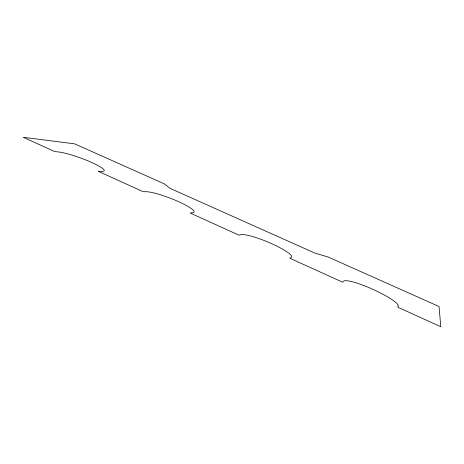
<?xml version="1.0" encoding="UTF-8"?>
<svg xmlns="http://www.w3.org/2000/svg" width="464" height="464" viewBox="0 0 464 464"><rect width="100%" height="100%" fill="white"/><g stroke="black" fill="none" stroke-linecap="round" stroke-linejoin="round"><path stroke-width="0.7" d="M398.147 305.996L397.822 307.232L440.8 326.731L439.054 306.524L328.263 257.062L314.911 253.118L169.998 188.309L164.256 183.848L74.733 143.881L23.2 137.269L54.717 151.566L58.133 151.914A26.692 3.898 20 0 1 92.104 162.661A26.692 3.898 20 0 1 101.216 171.436L98.142 171.268L143.243 191.731L145.957 191.707A27.08 4.304 21.1 0 1 178.785 201.765A27.08 4.304 21.1 0 1 192.444 212.779L190.136 213.005L238.914 235.138L240.787 234.685A28.101 4.669 22.6 0 1 272.194 243.913A28.101 4.669 22.6 0 1 291.102 257.485L289.704 258.181L342.623 282.193L343.511 281.236A30.021 4.947 24.2 0 1 373.149 289.461A30.021 4.947 24.2 0 1 398.147 305.996"/></g></svg>
